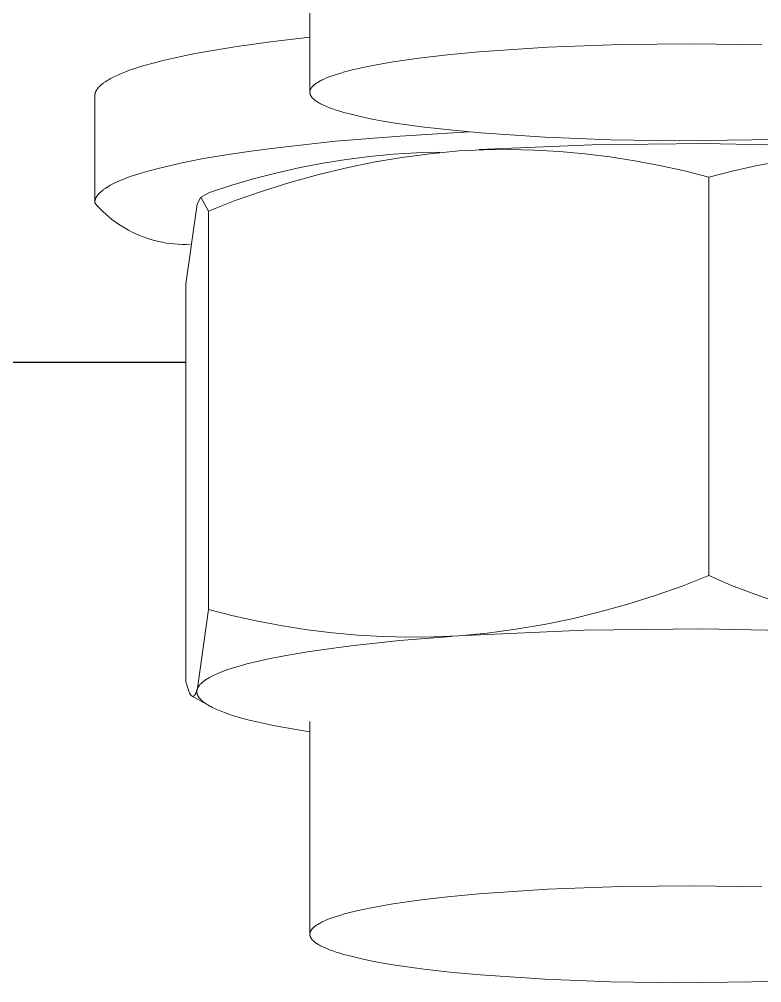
# Model space of a CAD drawing. Header units: millimetres. Extents: x -253 to 4295, y -442 to 2895.
# Drawn here: x 177.39 to 185.67, y 2431 to 2441.75 of the extents above; entities that cross this region are included whole.
import ezdxf

# ---------------------------------------------------------------- set-up
doc = ezdxf.new("R2010")
doc.units = ezdxf.units.MM
doc.layers.add('ZANO_R', color=7, linetype='Continuous', lineweight=0)

msp = doc.modelspace()

# ---------------------------------------------------------------- linework, layer by layer
at = {"layer": 'ZANO_R'}
for p, q in [((180.633, 2440.957), (180.633, 2443.319)), ((180.193, 2441.497), (180.633, 2441.548)), ((179.44, 2441.382), (179.795, 2441.441)), ((179.795, 2441.441), (180.193, 2441.497)), ((182.519, 2441.386), (183.286, 2441.437)), ((183.286, 2441.437), (184.101, 2441.467)), ((184.101, 2441.467), (184.912, 2441.475)), ((184.912, 2441.475), (185.675, 2441.464)), ((178.996, 2441.289), (179.132, 2441.32)), ((179.132, 2441.32), (179.28, 2441.352)), ((179.28, 2441.352), (179.44, 2441.382)), ((181.564, 2441.274), (181.849, 2441.315)), ((181.849, 2441.315), (182.169, 2441.353)), ((182.169, 2441.353), (182.519, 2441.386)), ((178.611, 2441.176), (178.657, 2441.192)), ((178.657, 2441.192), (178.758, 2441.224)), ((178.758, 2441.224), (178.871, 2441.257)), ((178.871, 2441.257), (178.996, 2441.289)), ((181.109, 2441.185), (181.208, 2441.208)), ((181.208, 2441.208), (181.317, 2441.23)), ((181.317, 2441.23), (181.436, 2441.253)), ((181.436, 2441.253), (181.564, 2441.274)), ((178.394, 2441.078), (178.408, 2441.087)), ((178.408, 2441.087), (178.423, 2441.095)), ((178.423, 2441.095), (178.455, 2441.111)), ((178.455, 2441.111), (178.49, 2441.127)), ((178.49, 2441.127), (178.528, 2441.143)), ((178.528, 2441.143), (178.568, 2441.159)), ((178.568, 2441.159), (178.611, 2441.176)), ((180.784, 2441.078), (180.81, 2441.09)), ((180.81, 2441.09), (180.839, 2441.102)), ((180.839, 2441.102), (180.87, 2441.114)), ((180.87, 2441.114), (180.904, 2441.126)), ((180.904, 2441.126), (180.94, 2441.138)), ((180.94, 2441.138), (180.978, 2441.149)), ((180.978, 2441.149), (181.019, 2441.161)), ((181.019, 2441.161), (181.109, 2441.185)), ((178.263, 2440.973), (178.267, 2440.979)), ((178.267, 2440.979), (178.272, 2440.984)), ((178.272, 2440.984), (178.276, 2440.99)), ((178.276, 2440.99), (178.281, 2440.995)), ((178.281, 2440.995), (178.286, 2441)), ((178.286, 2441), (178.292, 2441.005)), ((178.292, 2441.005), (178.297, 2441.011)), ((178.297, 2441.011), (178.303, 2441.016)), ((178.303, 2441.016), (178.309, 2441.021)), ((178.309, 2441.021), (178.316, 2441.026)), ((178.316, 2441.026), (178.322, 2441.032)), ((178.322, 2441.032), (178.329, 2441.037)), ((178.329, 2441.037), (178.336, 2441.042)), ((178.336, 2441.042), (178.351, 2441.052)), ((178.351, 2441.052), (178.367, 2441.062)), ((178.367, 2441.062), (178.38, 2441.07)), ((178.38, 2441.07), (178.394, 2441.078)), ((180.644, 2440.973), (180.645, 2440.976)), ((180.645, 2440.976), (180.647, 2440.979)), ((180.647, 2440.979), (180.649, 2440.982)), ((180.649, 2440.982), (180.652, 2440.986)), ((180.652, 2440.986), (180.654, 2440.989)), ((180.654, 2440.989), (180.656, 2440.992)), ((180.656, 2440.992), (180.659, 2440.995)), ((180.659, 2440.995), (180.662, 2440.998)), ((180.662, 2440.998), (180.665, 2441.001)), ((180.665, 2441.001), (180.668, 2441.004)), ((180.668, 2441.004), (180.671, 2441.007)), ((180.671, 2441.007), (180.674, 2441.01)), ((180.674, 2441.01), (180.677, 2441.013)), ((180.677, 2441.013), (180.681, 2441.016)), ((180.681, 2441.016), (180.685, 2441.019)), ((180.685, 2441.019), (180.692, 2441.025)), ((180.692, 2441.025), (180.7, 2441.031)), ((180.7, 2441.031), (180.709, 2441.037)), ((180.709, 2441.037), (180.718, 2441.043)), ((180.718, 2441.043), (180.728, 2441.049)), ((180.728, 2441.049), (180.738, 2441.055)), ((180.738, 2441.055), (180.748, 2441.061)), ((180.748, 2441.061), (180.76, 2441.066)), ((180.76, 2441.066), (180.772, 2441.072)), ((180.772, 2441.072), (180.784, 2441.078)), ((178.233, 2440.902), (178.234, 2440.905)), ((178.233, 2440.9), (178.233, 2440.902)), ((178.233, 2440.897), (178.233, 2440.9)), ((178.233, 2440.894), (178.233, 2440.897)), ((178.233, 2440.891), (178.233, 2440.894)), ((178.233, 2439.718), (178.233, 2440.891)), ((178.234, 2440.911), (178.235, 2440.913)), ((178.234, 2440.908), (178.234, 2440.911)), ((178.234, 2440.905), (178.234, 2440.908)), ((178.235, 2440.913), (178.236, 2440.916)), ((178.236, 2440.919), (178.237, 2440.922)), ((178.236, 2440.916), (178.236, 2440.919)), ((178.237, 2440.922), (178.238, 2440.925)), ((178.238, 2440.925), (178.239, 2440.927)), ((178.239, 2440.93), (178.24, 2440.933)), ((178.239, 2440.927), (178.239, 2440.93)), ((178.24, 2440.933), (178.241, 2440.935)), ((178.241, 2440.935), (178.243, 2440.938)), ((178.243, 2440.938), (178.244, 2440.941)), ((178.244, 2440.941), (178.245, 2440.944)), ((178.245, 2440.944), (178.246, 2440.946)), ((178.246, 2440.946), (178.248, 2440.949)), ((178.248, 2440.949), (178.249, 2440.952)), ((178.249, 2440.952), (178.251, 2440.955)), ((178.251, 2440.955), (178.252, 2440.957)), ((178.252, 2440.957), (178.254, 2440.96)), ((178.254, 2440.96), (178.256, 2440.963)), ((178.256, 2440.963), (178.259, 2440.968)), ((178.259, 2440.968), (178.263, 2440.973)), ((180.633, 2440.941), (180.634, 2440.945)), ((180.633, 2440.938), (180.633, 2440.941)), ((180.633, 2440.935), (180.633, 2440.938)), ((180.633, 2440.932), (180.633, 2440.935)), ((180.633, 2440.929), (180.633, 2440.932)), ((180.633, 2440.925), (180.633, 2440.929)), ((180.634, 2440.922), (180.633, 2440.925)), ((180.634, 2440.948), (180.635, 2440.951)), ((180.634, 2440.945), (180.634, 2440.948)), ((180.635, 2440.919), (180.634, 2440.922)), ((180.635, 2440.951), (180.636, 2440.954)), ((180.635, 2440.916), (180.635, 2440.919)), ((180.636, 2440.912), (180.635, 2440.916)), ((180.636, 2440.954), (180.637, 2440.957)), ((180.637, 2440.909), (180.636, 2440.912)), ((180.637, 2440.957), (180.638, 2440.961)), ((180.639, 2440.906), (180.637, 2440.909)), ((180.638, 2440.961), (180.639, 2440.964)), ((180.639, 2440.964), (180.64, 2440.967)), ((180.64, 2440.903), (180.639, 2440.906)), ((180.64, 2440.967), (180.642, 2440.97)), ((180.642, 2440.899), (180.64, 2440.903)), ((180.642, 2440.97), (180.644, 2440.973)), ((180.643, 2440.896), (180.642, 2440.899)), ((180.645, 2440.893), (180.643, 2440.896)), ((180.647, 2440.89), (180.645, 2440.893)), ((180.65, 2440.886), (180.647, 2440.89)), ((180.652, 2440.883), (180.65, 2440.886)), ((180.654, 2440.88), (180.652, 2440.883)), ((180.657, 2440.876), (180.654, 2440.88)), ((180.66, 2440.873), (180.657, 2440.876)), ((180.663, 2440.87), (180.66, 2440.873)), ((180.666, 2440.867), (180.663, 2440.87)), ((180.669, 2440.863), (180.666, 2440.867)), ((180.673, 2440.86), (180.669, 2440.863)), ((180.676, 2440.857), (180.673, 2440.86)), ((180.68, 2440.853), (180.676, 2440.857)), ((180.684, 2440.85), (180.68, 2440.853)), ((180.688, 2440.847), (180.684, 2440.85)), ((180.693, 2440.844), (180.688, 2440.847)), ((180.697, 2440.84), (180.693, 2440.844)), ((180.707, 2440.834), (180.697, 2440.84)), ((180.717, 2440.827), (180.707, 2440.834)), ((180.727, 2440.82), (180.717, 2440.827)), ((180.739, 2440.814), (180.727, 2440.82)), ((180.751, 2440.807), (180.739, 2440.814)), ((180.764, 2440.801), (180.751, 2440.807)), ((180.777, 2440.794), (180.764, 2440.801)), ((180.791, 2440.787), (180.777, 2440.794)), ((180.821, 2440.774), (180.791, 2440.787)), ((180.854, 2440.761), (180.821, 2440.774)), ((180.89, 2440.748), (180.854, 2440.761)), ((180.928, 2440.735), (180.89, 2440.748)), ((180.969, 2440.722), (180.928, 2440.735)), ((181.013, 2440.71), (180.969, 2440.722)), ((181.108, 2440.685), (181.013, 2440.71)), ((181.213, 2440.66), (181.108, 2440.685)), ((181.328, 2440.636), (181.213, 2440.66)), ((181.452, 2440.613), (181.328, 2440.636)), ((181.586, 2440.591), (181.452, 2440.613)), ((181.877, 2440.55), (181.586, 2440.591)), ((182.195, 2440.514), (181.877, 2440.55)), ((180.921, 2440.387), (181.64, 2440.446)), ((181.64, 2440.446), (182.409, 2440.493)), ((182.536, 2440.482), (182.195, 2440.514)), ((183.256, 2440.433), (182.536, 2440.482)), ((180.269, 2440.316), (180.921, 2440.387)), ((183.78, 2440.348), (182.524, 2440.296)), ((183.991, 2440.405), (183.256, 2440.433)), ((185.038, 2440.361), (183.78, 2440.348)), ((184.754, 2440.394), (183.991, 2440.405)), ((185.565, 2440.402), (184.754, 2440.394)), ((186.295, 2440.335), (185.038, 2440.361)), ((186.38, 2440.432), (185.565, 2440.402)), ((179.448, 2440.194), (179.699, 2440.236)), ((179.699, 2440.236), (179.973, 2440.277)), ((179.973, 2440.277), (180.269, 2440.316)), ((181.561, 2440.242), (181.3, 2440.217)), ((181.823, 2440.258), (181.561, 2440.242)), ((181.658, 2440.207), (181.975, 2440.249)), ((182.085, 2440.266), (181.823, 2440.258)), ((181.975, 2440.249), (182.294, 2440.281)), ((182.294, 2440.281), (182.575, 2440.292)), ((182.575, 2440.292), (182.857, 2440.295)), ((182.857, 2440.295), (183.139, 2440.288)), ((183.139, 2440.288), (183.42, 2440.272)), ((183.42, 2440.272), (183.701, 2440.247)), ((183.701, 2440.247), (183.981, 2440.212)), ((179.019, 2440.104), (179.222, 2440.15)), ((179.222, 2440.15), (179.448, 2440.194)), ((180.781, 2440.143), (180.524, 2440.094)), ((181.04, 2440.184), (180.781, 2440.143)), ((181.028, 2440.089), (181.342, 2440.153)), ((181.3, 2440.217), (181.04, 2440.184)), ((181.342, 2440.153), (181.658, 2440.207)), ((183.981, 2440.212), (184.259, 2440.169)), ((184.259, 2440.169), (184.536, 2440.117)), ((184.536, 2440.117), (184.812, 2440.056)), ((185.608, 2440.112), (185.872, 2440.161)), ((178.619, 2439.989), (178.687, 2440.012)), ((178.687, 2440.012), (178.761, 2440.035)), ((178.761, 2440.035), (178.841, 2440.058)), ((178.841, 2440.058), (178.927, 2440.081)), ((178.927, 2440.081), (179.019, 2440.104)), ((180.268, 2440.036), (180.014, 2439.971)), ((180.524, 2440.094), (180.268, 2440.036)), ((180.409, 2439.928), (180.717, 2440.014)), ((180.717, 2440.014), (181.028, 2440.089)), ((184.812, 2440.056), (185.085, 2439.986)), ((185.085, 2439.986), (185.345, 2440.053)), ((185.345, 2440.053), (185.608, 2440.112)), ((178.406, 2439.896), (178.428, 2439.907)), ((178.428, 2439.907), (178.451, 2439.919)), ((178.451, 2439.919), (178.475, 2439.93)), ((178.475, 2439.93), (178.501, 2439.942)), ((178.501, 2439.942), (178.529, 2439.954)), ((178.529, 2439.954), (178.557, 2439.965)), ((178.557, 2439.965), (178.619, 2439.989)), ((180.014, 2439.971), (179.762, 2439.898)), ((180.103, 2439.832), (180.409, 2439.928)), ((185.085, 2439.986), (185.085, 2435.539)), ((178.267, 2439.789), (178.272, 2439.794)), ((178.272, 2439.794), (178.277, 2439.8)), ((178.277, 2439.8), (178.281, 2439.805)), ((178.281, 2439.805), (178.287, 2439.81)), ((178.287, 2439.81), (178.292, 2439.816)), ((178.292, 2439.816), (178.298, 2439.821)), ((178.298, 2439.821), (178.303, 2439.826)), ((178.303, 2439.826), (178.31, 2439.831)), ((178.31, 2439.831), (178.316, 2439.836)), ((178.316, 2439.836), (178.323, 2439.842)), ((178.323, 2439.842), (178.329, 2439.847)), ((178.329, 2439.847), (178.336, 2439.852)), ((178.336, 2439.852), (178.351, 2439.862)), ((178.351, 2439.862), (178.367, 2439.872)), ((178.367, 2439.872), (178.386, 2439.884)), ((178.386, 2439.884), (178.406, 2439.896)), ((179.425, 2439.768), (179.512, 2439.817)), ((179.762, 2439.898), (179.512, 2439.817)), ((179.801, 2439.726), (180.103, 2439.832)), ((178.233, 2439.713), (178.234, 2439.716)), ((178.233, 2439.71), (178.233, 2439.713)), ((178.233, 2439.707), (178.233, 2439.71)), ((178.233, 2439.704), (178.233, 2439.707)), ((178.233, 2439.702), (178.233, 2439.704)), ((178.262, 2439.668), (178.233, 2439.701)), ((178.234, 2439.718), (178.235, 2439.721)), ((178.234, 2439.716), (178.234, 2439.718)), ((178.235, 2439.724), (178.236, 2439.727)), ((178.235, 2439.721), (178.235, 2439.724)), ((178.236, 2439.729), (178.237, 2439.732)), ((178.236, 2439.727), (178.236, 2439.729)), ((178.237, 2439.732), (178.238, 2439.735)), ((178.238, 2439.735), (178.239, 2439.738)), ((178.239, 2439.738), (178.24, 2439.74)), ((178.24, 2439.74), (178.241, 2439.743)), ((178.241, 2439.743), (178.242, 2439.746)), ((178.242, 2439.746), (178.243, 2439.748)), ((178.243, 2439.748), (178.244, 2439.751)), ((178.244, 2439.751), (178.245, 2439.754)), ((178.245, 2439.754), (178.246, 2439.757)), ((178.246, 2439.757), (178.248, 2439.759)), ((178.248, 2439.759), (178.249, 2439.762)), ((178.249, 2439.762), (178.251, 2439.765)), ((178.251, 2439.765), (178.252, 2439.768)), ((178.252, 2439.768), (178.254, 2439.77)), ((178.254, 2439.77), (178.256, 2439.773)), ((178.256, 2439.773), (178.259, 2439.778)), ((178.259, 2439.778), (178.263, 2439.784)), ((178.263, 2439.784), (178.267, 2439.789)), ((179.251, 2438.797), (179.377, 2439.687)), ((179.377, 2439.687), (179.417, 2439.763)), ((179.418, 2439.764), (179.503, 2439.609)), ((179.503, 2439.609), (179.801, 2439.726)), ((178.293, 2439.635), (178.262, 2439.668)), ((178.324, 2439.604), (178.293, 2439.635)), ((178.357, 2439.573), (178.324, 2439.604)), ((179.503, 2435.161), (179.503, 2439.609)), ((178.39, 2439.544), (178.357, 2439.573)), ((178.425, 2439.516), (178.39, 2439.544)), ((178.461, 2439.489), (178.425, 2439.516)), ((178.497, 2439.463), (178.461, 2439.489)), ((178.534, 2439.439), (178.497, 2439.463)), ((178.573, 2439.416), (178.534, 2439.439)), ((178.611, 2439.394), (178.573, 2439.416)), ((178.651, 2439.373), (178.611, 2439.394)), ((178.691, 2439.354), (178.651, 2439.373)), ((178.732, 2439.336), (178.691, 2439.354)), ((178.774, 2439.32), (178.732, 2439.336)), ((178.816, 2439.305), (178.774, 2439.32)), ((178.858, 2439.292), (178.816, 2439.305)), ((178.901, 2439.28), (178.858, 2439.292)), ((178.945, 2439.269), (178.901, 2439.28)), ((178.988, 2439.26), (178.945, 2439.269)), ((179.032, 2439.252), (178.988, 2439.26)), ((179.076, 2439.246), (179.032, 2439.252)), ((179.121, 2439.242), (179.076, 2439.246)), ((179.165, 2439.239), (179.121, 2439.242)), ((179.21, 2439.237), (179.165, 2439.239)), ((179.254, 2439.237), (179.21, 2439.237)), ((179.299, 2439.239), (179.254, 2439.237)), ((179.251, 2434.35), (179.251, 2438.797)), ((179.251, 2437.921), (164.833, 2437.921)), ((179.251, 2437.918), (164.96, 2437.918)), ((185.085, 2435.539), (184.786, 2435.422)), ((185.085, 2435.539), (185.339, 2435.431)), ((184.786, 2435.422), (184.484, 2435.316)), ((185.339, 2435.431), (185.597, 2435.331)), ((184.484, 2435.316), (184.179, 2435.22)), ((185.597, 2435.331), (185.859, 2435.24)), ((184.179, 2435.22), (183.87, 2435.134)), ((179.503, 2435.161), (179.38, 2434.282)), ((179.776, 2435.092), (179.503, 2435.161)), ((180.051, 2435.031), (179.776, 2435.092)), ((183.87, 2435.134), (183.559, 2435.059)), ((180.328, 2434.979), (180.051, 2435.031)), ((180.607, 2434.935), (180.328, 2434.979)), ((183.246, 2434.995), (182.93, 2434.941)), ((183.559, 2435.059), (183.246, 2434.995)), ((180.887, 2434.901), (180.607, 2434.935)), ((181.167, 2434.876), (180.887, 2434.901)), ((181.449, 2434.86), (181.167, 2434.876)), ((181.73, 2434.853), (181.449, 2434.86)), ((182.213, 2434.861), (181.635, 2434.814)), ((182.012, 2434.855), (181.73, 2434.853)), ((182.294, 2434.867), (182.012, 2434.855)), ((182.612, 2434.898), (182.294, 2434.867)), ((183.692, 2434.931), (182.367, 2434.871)), ((182.93, 2434.941), (182.612, 2434.898)), ((185.019, 2434.947), (183.692, 2434.931)), ((186.346, 2434.918), (185.019, 2434.947)), ((181.094, 2434.757), (180.844, 2434.724)), ((181.635, 2434.814), (181.094, 2434.757)), ((180.39, 2434.653), (180.191, 2434.614)), ((180.608, 2434.69), (180.39, 2434.653)), ((180.844, 2434.724), (180.608, 2434.69)), ((179.854, 2434.533), (179.783, 2434.512)), ((179.93, 2434.554), (179.854, 2434.533)), ((180.012, 2434.574), (179.93, 2434.554)), ((180.191, 2434.614), (180.012, 2434.574)), ((179.557, 2434.425), (179.535, 2434.414)), ((179.58, 2434.436), (179.557, 2434.425)), ((179.605, 2434.447), (179.58, 2434.436)), ((179.631, 2434.458), (179.605, 2434.447)), ((179.659, 2434.469), (179.631, 2434.458)), ((179.718, 2434.49), (179.659, 2434.469)), ((179.783, 2434.512), (179.718, 2434.49)), ((179.259, 2434.321), (179.251, 2434.35)), ((179.267, 2434.294), (179.259, 2434.321)), ((179.397, 2434.31), (179.395, 2434.307)), ((179.399, 2434.313), (179.397, 2434.31)), ((179.401, 2434.316), (179.399, 2434.313)), ((179.403, 2434.318), (179.401, 2434.316)), ((179.406, 2434.321), (179.403, 2434.318)), ((179.411, 2434.327), (179.406, 2434.321)), ((179.416, 2434.332), (179.411, 2434.327)), ((179.421, 2434.337), (179.416, 2434.332)), ((179.427, 2434.343), (179.421, 2434.337)), ((179.433, 2434.348), (179.427, 2434.343)), ((179.44, 2434.354), (179.433, 2434.348)), ((179.447, 2434.359), (179.44, 2434.354)), ((179.454, 2434.365), (179.447, 2434.359)), ((179.462, 2434.37), (179.454, 2434.365)), ((179.47, 2434.376), (179.462, 2434.37)), ((179.478, 2434.381), (179.47, 2434.376)), ((179.487, 2434.387), (179.478, 2434.381)), ((179.496, 2434.392), (179.487, 2434.387)), ((179.515, 2434.403), (179.496, 2434.392)), ((179.535, 2434.414), (179.515, 2434.403)), ((179.271, 2434.282), (179.267, 2434.294)), ((179.275, 2434.271), (179.271, 2434.282)), ((179.278, 2434.26), (179.275, 2434.271)), ((179.282, 2434.25), (179.278, 2434.26)), ((179.286, 2434.24), (179.282, 2434.25)), ((179.29, 2434.232), (179.286, 2434.24)), ((179.292, 2434.228), (179.29, 2434.232)), ((179.294, 2434.224), (179.292, 2434.228)), ((179.296, 2434.22), (179.294, 2434.224)), ((179.298, 2434.217), (179.296, 2434.22)), ((179.3, 2434.214), (179.298, 2434.217)), ((179.302, 2434.211), (179.3, 2434.214)), ((179.303, 2434.209), (179.302, 2434.211)), ((179.304, 2434.208), (179.303, 2434.209)), ((179.305, 2434.207), (179.304, 2434.208)), ((179.306, 2434.206), (179.305, 2434.207)), ((179.307, 2434.204), (179.306, 2434.206)), ((179.308, 2434.203), (179.307, 2434.204)), ((179.309, 2434.202), (179.308, 2434.203)), ((179.31, 2434.201), (179.309, 2434.202)), ((179.311, 2434.2), (179.31, 2434.201)), ((179.344, 2434.201), (179.343, 2434.2)), ((179.345, 2434.203), (179.344, 2434.201)), ((179.346, 2434.204), (179.345, 2434.203)), ((179.347, 2434.205), (179.346, 2434.204)), ((179.348, 2434.206), (179.347, 2434.205)), ((179.349, 2434.207), (179.348, 2434.206)), ((179.35, 2434.208), (179.349, 2434.207)), ((179.352, 2434.212), (179.35, 2434.209)), ((179.35, 2434.209), (179.35, 2434.208)), ((179.354, 2434.215), (179.352, 2434.212)), ((179.356, 2434.218), (179.354, 2434.215)), ((179.357, 2434.221), (179.356, 2434.218)), ((179.359, 2434.225), (179.357, 2434.221)), ((179.361, 2434.228), (179.359, 2434.225)), ((179.363, 2434.232), (179.361, 2434.228)), ((179.366, 2434.241), (179.363, 2434.232)), ((179.37, 2434.25), (179.366, 2434.241)), ((179.373, 2434.26), (179.37, 2434.25)), ((179.374, 2434.257), (179.373, 2434.255)), ((179.373, 2434.255), (179.373, 2434.253)), ((179.373, 2434.253), (179.373, 2434.251)), ((179.373, 2434.251), (179.373, 2434.249)), ((179.373, 2434.249), (179.373, 2434.247)), ((179.373, 2434.247), (179.373, 2434.245)), ((179.373, 2434.245), (179.373, 2434.243)), ((179.373, 2434.243), (179.373, 2434.241)), ((179.373, 2434.241), (179.373, 2434.239)), ((179.373, 2434.239), (179.373, 2434.238)), ((179.373, 2434.238), (179.373, 2434.236)), ((179.373, 2434.236), (179.373, 2434.234)), ((179.373, 2434.234), (179.374, 2434.232)), ((179.375, 2434.263), (179.374, 2434.261)), ((179.374, 2434.261), (179.374, 2434.259)), ((179.374, 2434.259), (179.374, 2434.257)), ((179.374, 2434.232), (179.374, 2434.23)), ((179.374, 2434.23), (179.374, 2434.228)), ((179.374, 2434.228), (179.375, 2434.226)), ((179.376, 2434.266), (179.375, 2434.265)), ((179.375, 2434.265), (179.375, 2434.263)), ((179.375, 2434.226), (179.375, 2434.224)), ((179.375, 2434.224), (179.376, 2434.222)), ((179.377, 2434.27), (179.376, 2434.268)), ((179.376, 2434.268), (179.376, 2434.266)), ((179.376, 2434.222), (179.376, 2434.22)), ((179.376, 2434.22), (179.377, 2434.218)), ((179.378, 2434.275), (179.377, 2434.272)), ((179.377, 2434.272), (179.377, 2434.27)), ((179.377, 2434.218), (179.377, 2434.216)), ((179.377, 2434.216), (179.378, 2434.214)), ((179.379, 2434.278), (179.378, 2434.275)), ((179.378, 2434.214), (179.378, 2434.212)), ((179.378, 2434.212), (179.379, 2434.21)), ((179.38, 2434.28), (179.379, 2434.278)), ((179.379, 2434.21), (179.38, 2434.208)), ((179.381, 2434.283), (179.38, 2434.28)), ((179.38, 2434.208), (179.381, 2434.206)), ((179.382, 2434.286), (179.381, 2434.283)), ((179.381, 2434.206), (179.382, 2434.204)), ((179.384, 2434.288), (179.382, 2434.286)), ((179.382, 2434.204), (179.382, 2434.203)), ((179.382, 2434.203), (179.383, 2434.201)), ((179.385, 2434.291), (179.384, 2434.288)), ((179.387, 2434.294), (179.385, 2434.291)), ((179.388, 2434.297), (179.387, 2434.294)), ((179.39, 2434.299), (179.388, 2434.297)), ((179.391, 2434.302), (179.39, 2434.299)), ((179.393, 2434.305), (179.391, 2434.302)), ((179.395, 2434.307), (179.393, 2434.305)), ((179.312, 2434.199), (179.311, 2434.2)), ((179.313, 2434.198), (179.312, 2434.199)), ((179.314, 2434.198), (179.313, 2434.198)), ((179.314, 2434.197), (179.314, 2434.198)), ((179.315, 2434.197), (179.314, 2434.197)), ((179.315, 2434.196), (179.315, 2434.197)), ((179.316, 2434.196), (179.315, 2434.196)), ((179.317, 2434.195), (179.316, 2434.196)), ((179.316, 2434.196), (179.316, 2434.196)), ((179.318, 2434.195), (179.317, 2434.195)), ((179.317, 2434.195), (179.317, 2434.195)), ((179.317, 2434.195), (179.317, 2434.195)), ((179.318, 2434.194), (179.318, 2434.195)), ((179.319, 2434.194), (179.318, 2434.194)), ((179.32, 2434.194), (179.319, 2434.194)), ((179.319, 2434.194), (179.319, 2434.194)), ((179.32, 2434.193), (179.32, 2434.194)), ((179.321, 2434.193), (179.32, 2434.193)), ((179.322, 2434.193), (179.321, 2434.193)), ((179.321, 2434.193), (179.321, 2434.193)), ((179.481, 2434.104), (179.321, 2434.193)), ((179.323, 2434.193), (179.322, 2434.193)), ((179.322, 2434.193), (179.322, 2434.193)), ((179.324, 2434.192), (179.323, 2434.193)), ((179.323, 2434.193), (179.323, 2434.193)), ((179.325, 2434.192), (179.324, 2434.192)), ((179.324, 2434.192), (179.324, 2434.192)), ((179.326, 2434.192), (179.325, 2434.192)), ((179.325, 2434.192), (179.325, 2434.192)), ((179.327, 2434.192), (179.326, 2434.192)), ((179.326, 2434.192), (179.326, 2434.192)), ((179.328, 2434.192), (179.327, 2434.192)), ((179.327, 2434.192), (179.327, 2434.192)), ((179.329, 2434.192), (179.328, 2434.192)), ((179.328, 2434.192), (179.328, 2434.192)), ((179.33, 2434.192), (179.329, 2434.192)), ((179.329, 2434.192), (179.329, 2434.192)), ((179.331, 2434.193), (179.33, 2434.193)), ((179.33, 2434.193), (179.33, 2434.192)), ((179.332, 2434.193), (179.331, 2434.193)), ((179.331, 2434.193), (179.331, 2434.193)), ((179.333, 2434.193), (179.332, 2434.193)), ((179.332, 2434.193), (179.332, 2434.193)), ((179.334, 2434.194), (179.333, 2434.193)), ((179.333, 2434.193), (179.333, 2434.193)), ((179.335, 2434.194), (179.334, 2434.194)), ((179.334, 2434.194), (179.334, 2434.194)), ((179.336, 2434.195), (179.335, 2434.194)), ((179.335, 2434.194), (179.335, 2434.194)), ((179.337, 2434.195), (179.336, 2434.195)), ((179.336, 2434.195), (179.336, 2434.195)), ((179.338, 2434.196), (179.337, 2434.195)), ((179.337, 2434.195), (179.337, 2434.195)), ((179.339, 2434.196), (179.338, 2434.196)), ((179.338, 2434.196), (179.338, 2434.196)), ((179.34, 2434.197), (179.339, 2434.197)), ((179.339, 2434.197), (179.339, 2434.196)), ((179.341, 2434.198), (179.34, 2434.198)), ((179.34, 2434.198), (179.34, 2434.197)), ((179.342, 2434.199), (179.341, 2434.198)), ((179.341, 2434.198), (179.341, 2434.198)), ((179.343, 2434.2), (179.342, 2434.199)), ((179.383, 2434.201), (179.384, 2434.199)), ((179.384, 2434.199), (179.386, 2434.195)), ((179.386, 2434.195), (179.389, 2434.191)), ((179.389, 2434.191), (179.391, 2434.187)), ((179.391, 2434.187), (179.394, 2434.183)), ((179.394, 2434.183), (179.396, 2434.179)), ((179.396, 2434.179), (179.399, 2434.175)), ((179.399, 2434.175), (179.402, 2434.171)), ((179.402, 2434.171), (179.406, 2434.167)), ((179.406, 2434.167), (179.409, 2434.163)), ((179.409, 2434.163), (179.413, 2434.159)), ((179.413, 2434.159), (179.416, 2434.155)), ((179.416, 2434.155), (179.42, 2434.151)), ((179.42, 2434.151), (179.425, 2434.148)), ((179.425, 2434.148), (179.429, 2434.144)), ((179.426, 2434.135), (179.425, 2434.136)), ((179.427, 2434.135), (179.426, 2434.135)), ((179.426, 2434.135), (179.426, 2434.135)), ((179.428, 2434.135), (179.427, 2434.135)), ((179.427, 2434.135), (179.427, 2434.135)), ((179.429, 2434.135), (179.428, 2434.135)), ((179.429, 2434.144), (179.433, 2434.14)), ((179.43, 2434.135), (179.429, 2434.135)), ((179.429, 2434.135), (179.429, 2434.135)), ((179.431, 2434.136), (179.43, 2434.136)), ((179.43, 2434.136), (179.43, 2434.135)), ((179.432, 2434.136), (179.431, 2434.136)), ((179.433, 2434.136), (179.432, 2434.136)), ((179.432, 2434.136), (179.432, 2434.136)), ((179.433, 2434.14), (179.438, 2434.136)), ((179.434, 2434.136), (179.433, 2434.136)), ((179.433, 2434.136), (179.433, 2434.136)), ((179.435, 2434.137), (179.434, 2434.137)), ((179.434, 2434.137), (179.434, 2434.136)), ((179.436, 2434.137), (179.435, 2434.137)), ((179.435, 2434.137), (179.435, 2434.137)), ((179.438, 2434.136), (179.443, 2434.132)), ((179.443, 2434.132), (179.453, 2434.124)), ((179.453, 2434.124), (179.464, 2434.116)), ((179.464, 2434.116), (179.476, 2434.108)), ((179.476, 2434.108), (179.488, 2434.1)), ((179.488, 2434.1), (179.501, 2434.092)), ((179.501, 2434.092), (179.515, 2434.084)), ((179.515, 2434.084), (179.53, 2434.077)), ((179.53, 2434.077), (179.545, 2434.069)), ((179.545, 2434.069), (179.561, 2434.061)), ((179.561, 2434.061), (179.578, 2434.053)), ((179.578, 2434.053), (179.614, 2434.038)), ((179.614, 2434.038), (179.652, 2434.022)), ((179.652, 2434.022), (179.693, 2434.007)), ((179.693, 2434.007), (179.738, 2433.991)), ((179.738, 2433.991), (179.785, 2433.976)), ((179.785, 2433.976), (179.834, 2433.961)), ((179.834, 2433.961), (179.942, 2433.931)), ((179.942, 2433.931), (180.061, 2433.902)), ((180.061, 2433.902), (180.19, 2433.874)), ((180.633, 2431.551), (180.633, 2433.913)), ((180.19, 2433.874), (180.328, 2433.847)), ((180.328, 2433.847), (180.633, 2433.795)), ((183.286, 2432.039), (184.101, 2432.069)), ((184.101, 2432.069), (184.912, 2432.077)), ((184.912, 2432.077), (185.675, 2432.066)), ((181.849, 2431.917), (182.169, 2431.955)), ((182.169, 2431.955), (182.519, 2431.988)), ((182.519, 2431.988), (183.286, 2432.039)), ((181.317, 2431.832), (181.436, 2431.854)), ((181.436, 2431.854), (181.564, 2431.876)), ((181.564, 2431.876), (181.849, 2431.917)), ((180.904, 2431.728), (180.94, 2431.739)), ((180.94, 2431.739), (180.978, 2431.751)), ((180.978, 2431.751), (181.019, 2431.763)), ((181.019, 2431.763), (181.109, 2431.786)), ((181.109, 2431.786), (181.208, 2431.81)), ((181.208, 2431.81), (181.317, 2431.832)), ((180.681, 2431.618), (180.685, 2431.621)), ((180.685, 2431.621), (180.692, 2431.627)), ((180.692, 2431.627), (180.7, 2431.633)), ((180.7, 2431.633), (180.709, 2431.639)), ((180.709, 2431.639), (180.718, 2431.645)), ((180.718, 2431.645), (180.728, 2431.651)), ((180.728, 2431.651), (180.738, 2431.657)), ((180.738, 2431.657), (180.748, 2431.662)), ((180.748, 2431.662), (180.76, 2431.668)), ((180.76, 2431.668), (180.772, 2431.674)), ((180.772, 2431.674), (180.784, 2431.68)), ((180.784, 2431.68), (180.81, 2431.692)), ((180.81, 2431.692), (180.839, 2431.704)), ((180.839, 2431.704), (180.87, 2431.716)), ((180.87, 2431.716), (180.904, 2431.728)), ((180.633, 2431.543), (180.634, 2431.547)), ((180.633, 2431.54), (180.633, 2431.543)), ((180.633, 2431.537), (180.633, 2431.54)), ((180.633, 2431.534), (180.633, 2431.537)), ((180.633, 2431.531), (180.633, 2431.534)), ((180.633, 2431.527), (180.633, 2431.531)), ((180.634, 2431.524), (180.633, 2431.527)), ((180.634, 2431.55), (180.635, 2431.553)), ((180.634, 2431.547), (180.634, 2431.55)), ((180.635, 2431.521), (180.634, 2431.524)), ((180.635, 2431.553), (180.636, 2431.556)), ((180.635, 2431.518), (180.635, 2431.521)), ((180.636, 2431.514), (180.635, 2431.518)), ((180.636, 2431.556), (180.637, 2431.559)), ((180.637, 2431.511), (180.636, 2431.514)), ((180.637, 2431.559), (180.638, 2431.562)), ((180.638, 2431.562), (180.639, 2431.566)), ((180.639, 2431.566), (180.64, 2431.569)), ((180.64, 2431.569), (180.642, 2431.572)), ((180.642, 2431.572), (180.644, 2431.575)), ((180.644, 2431.575), (180.645, 2431.578)), ((180.645, 2431.578), (180.647, 2431.581)), ((180.647, 2431.581), (180.649, 2431.584)), ((180.649, 2431.584), (180.652, 2431.587)), ((180.652, 2431.587), (180.654, 2431.591)), ((180.654, 2431.591), (180.656, 2431.594)), ((180.656, 2431.594), (180.659, 2431.597)), ((180.659, 2431.597), (180.662, 2431.6)), ((180.662, 2431.6), (180.665, 2431.603)), ((180.665, 2431.603), (180.668, 2431.606)), ((180.668, 2431.606), (180.671, 2431.609)), ((180.671, 2431.609), (180.674, 2431.612)), ((180.674, 2431.612), (180.677, 2431.615)), ((180.677, 2431.615), (180.681, 2431.618)), ((180.639, 2431.508), (180.637, 2431.511)), ((180.64, 2431.505), (180.639, 2431.508)), ((180.642, 2431.501), (180.64, 2431.505)), ((180.643, 2431.498), (180.642, 2431.501)), ((180.645, 2431.495), (180.643, 2431.498)), ((180.647, 2431.492), (180.645, 2431.495)), ((180.65, 2431.488), (180.647, 2431.492)), ((180.652, 2431.485), (180.65, 2431.488)), ((180.654, 2431.482), (180.652, 2431.485)), ((180.657, 2431.478), (180.654, 2431.482)), ((180.66, 2431.475), (180.657, 2431.478)), ((180.663, 2431.472), (180.66, 2431.475)), ((180.666, 2431.469), (180.663, 2431.472)), ((180.669, 2431.465), (180.666, 2431.469)), ((180.673, 2431.462), (180.669, 2431.465)), ((180.676, 2431.459), (180.673, 2431.462)), ((180.68, 2431.455), (180.676, 2431.459)), ((180.684, 2431.452), (180.68, 2431.455)), ((180.688, 2431.449), (180.684, 2431.452)), ((180.693, 2431.445), (180.688, 2431.449)), ((180.697, 2431.442), (180.693, 2431.445)), ((180.707, 2431.435), (180.697, 2431.442)), ((180.717, 2431.429), (180.707, 2431.435)), ((180.727, 2431.422), (180.717, 2431.429)), ((180.739, 2431.416), (180.727, 2431.422)), ((180.751, 2431.409), (180.739, 2431.416)), ((180.764, 2431.402), (180.751, 2431.409)), ((180.777, 2431.396), (180.764, 2431.402)), ((180.791, 2431.389), (180.777, 2431.396)), ((180.821, 2431.376), (180.791, 2431.389)), ((180.854, 2431.363), (180.821, 2431.376)), ((180.89, 2431.35), (180.854, 2431.363)), ((180.928, 2431.337), (180.89, 2431.35)), ((180.969, 2431.324), (180.928, 2431.337)), ((181.013, 2431.312), (180.969, 2431.324)), ((181.108, 2431.287), (181.013, 2431.312)), ((181.213, 2431.262), (181.108, 2431.287)), ((181.328, 2431.238), (181.213, 2431.262)), ((181.452, 2431.215), (181.328, 2431.238)), ((181.586, 2431.193), (181.452, 2431.215)), ((181.877, 2431.152), (181.586, 2431.193)), ((182.195, 2431.115), (181.877, 2431.152)), ((182.536, 2431.084), (182.195, 2431.115)), ((183.256, 2431.035), (182.536, 2431.084)), ((183.991, 2431.006), (183.256, 2431.035)), ((184.754, 2430.996), (183.991, 2431.006)), ((185.565, 2431.004), (184.754, 2430.996)), ((186.38, 2431.033), (185.565, 2431.004))]:
    msp.add_line(p, q, dxfattribs=at)

doc.saveas('drawing.dxf')
